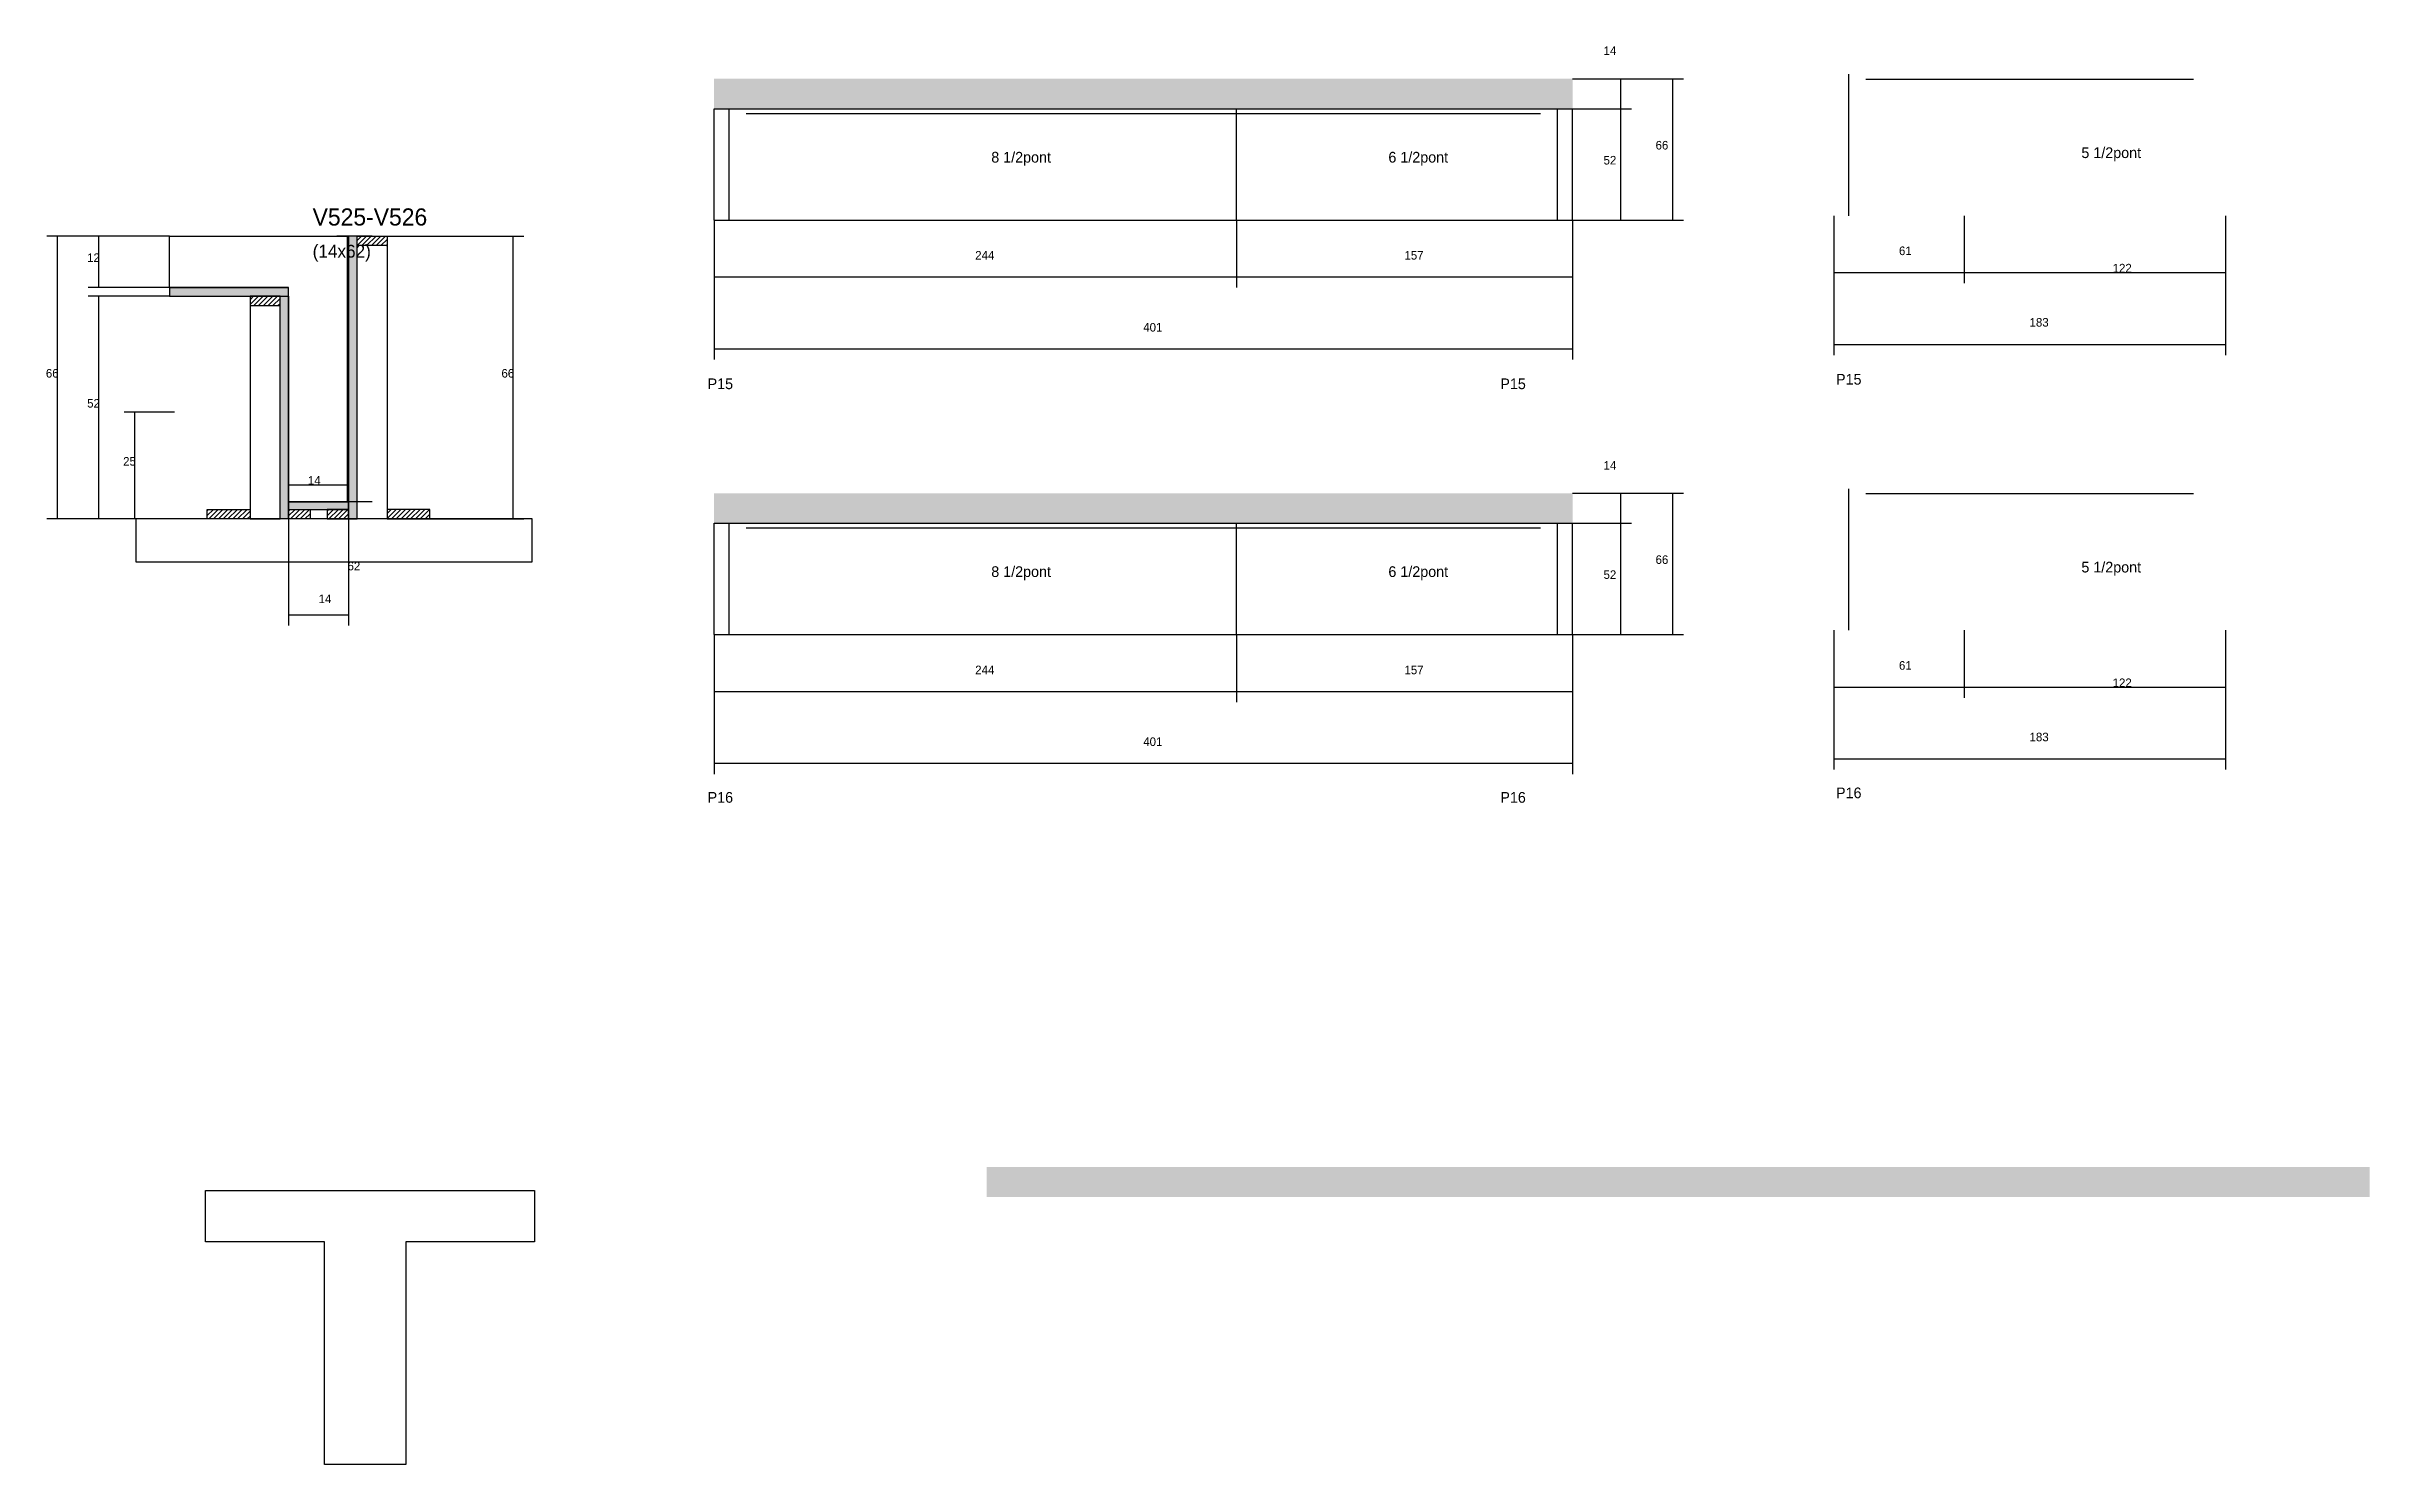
# Model space of a CAD drawing. Header units: metres. Extents: x 3323 to 4408, y -3827 to -3165.
import ezdxf

# ---------------------------------------------------------------- set-up
doc = ezdxf.new("R2010")
doc.units = ezdxf.units.M
for name, color, linetype in [('CONCRETO', 251, 'Continuous'), ('COTA', 4, 'Continuous'), ('Cota Seção (2x)', 4, 'Continuous'), ('Hachura', 253, 'Continuous'), ('Madeira', 126, 'Continuous'), ('NOMENCLATURA', 7, 'Continuous'), ('Painéis', 200, 'Continuous'), ('SARR_2.2x7', 40, 'Continuous'), ('Texto Seção', 7, 'Continuous')]:
    doc.layers.add(name, color=color, linetype=linetype)

msp = doc.modelspace()

# ---------------------------------------------------------------- hatches: boundary and pattern name
at = {"layer": 'COTA'}
h = msp.add_hatch(dxfattribs=at)
h.set_pattern_fill('AR-CONC', scale=0.03)
h.paths.add_polyline_path([(3635, -3180.1), (3635, -3194.1), (3635, -3194.1), (4036, -3194.1), (4036, -3194.1), (4036, -3180.1), (4036, -3180.1), (3635, -3180.1)])
h = msp.add_hatch(dxfattribs=at)
h.set_pattern_fill('AR-CONC', scale=0.03)
h.paths.add_polyline_path([(3635, -3373.6), (3635, -3387.6), (3635, -3387.6), (4036, -3387.6), (4036, -3387.6), (4036, -3373.6), (4036, -3373.6), (3635, -3373.6)])
h = msp.add_hatch(dxfattribs=at)
h.set_pattern_fill('AR-CONC', scale=0.03)
h.paths.add_polyline_path([(4408.3, -3702.2), (4408.3, -3688.2), (4408.3, -3688.2), (3762.3, -3688.2), (3762.3, -3688.2), (3762.3, -3702.2), (3762.3, -3702.2), (4408.3, -3702.2)])
at = {"layer": 'Hachura'}
h = msp.add_hatch(color=8, dxfattribs=at)
h.dxf.hatch_style = 1
h.paths.add_polyline_path([(3464.3, -3385.6), (3468.3, -3385.6), (3468.3, -3385.6), (3468.3, -3253.6), (3468.3, -3253.6), (3464.3, -3253.6), (3464.3, -3253.6), (3464.3, -3385.6)])
h = msp.add_hatch(dxfattribs=at)
h.set_pattern_fill('ANSI31', scale=0.5)
h.paths.add_polyline_path([(3468.3, -3258), (3468.3, -3253.6), (3468.3, -3253.6), (3482.3, -3253.6), (3482.3, -3253.6), (3482.3, -3258), (3482.3, -3258), (3468.3, -3258)])
h = msp.add_hatch(color=8, dxfattribs=at)
h.dxf.hatch_style = 1
h.paths.add_polyline_path([(3436.3, -3281.6), (3436.3, -3277.6), (3436.3, -3277.6), (3380.7, -3277.6), (3380.7, -3277.6), (3380.7, -3281.6), (3380.7, -3281.6), (3436.3, -3281.6)])
h = msp.add_hatch(dxfattribs=at)
h.set_pattern_fill('ANSI31', scale=0.5)
h.paths.add_polyline_path([(3432.3, -3286), (3432.3, -3281.6), (3432.3, -3281.6), (3418.3, -3281.6), (3418.3, -3281.6), (3418.3, -3286), (3418.3, -3286), (3432.3, -3286)])
h = msp.add_hatch(color=8, dxfattribs=at)
h.dxf.hatch_style = 1
h.paths.add_polyline_path([(3436.3, -3277.6), (3432.3, -3277.6), (3432.3, -3277.6), (3432.3, -3385.6), (3432.3, -3385.6), (3436.3, -3385.6), (3436.3, -3385.6), (3436.3, -3277.6)])
h = msp.add_hatch(dxfattribs=at)
h.set_pattern_fill('ANSI31', scale=0.5)
h.paths.add_polyline_path([(3398.3, -3385.6), (3398.3, -3381.2), (3398.3, -3381.2), (3418.3, -3381.2), (3418.3, -3381.2), (3418.3, -3385.6), (3418.3, -3385.6), (3398.3, -3385.6)])
h = msp.add_hatch(color=8, dxfattribs=at)
h.dxf.hatch_style = 1
h.paths.add_polyline_path([(3464.3, -3381.2), (3464.3, -3377.6), (3464.3, -3377.6), (3436.3, -3377.6), (3436.3, -3377.6), (3436.3, -3381.2), (3436.3, -3381.2), (3464.3, -3381.2)])
h = msp.add_hatch(dxfattribs=at)
h.set_pattern_fill('ANSI31', scale=0.5)
h.paths.add_polyline_path([(3436.3, -3385.6), (3436.3, -3381.2), (3436.3, -3381.2), (3446.3, -3381.2), (3446.3, -3381.2), (3446.3, -3385.6), (3446.3, -3385.6), (3436.3, -3385.6)])
h = msp.add_hatch(dxfattribs=at)
h.set_pattern_fill('ANSI31', scale=0.5)
h.paths.add_polyline_path([(3464.3, -3385.6), (3464.3, -3381.2), (3464.3, -3381.2), (3454.3, -3381.2), (3454.3, -3381.2), (3454.3, -3385.6), (3454.3, -3385.6), (3464.3, -3385.6)])
h = msp.add_hatch(dxfattribs=at)
h.set_pattern_fill('ANSI31', scale=0.5)
h.paths.add_polyline_path([(3502.3, -3385.6), (3502.3, -3381.2), (3502.3, -3381.2), (3482.3, -3381.2), (3482.3, -3381.2), (3482.3, -3385.6), (3482.3, -3385.6), (3502.3, -3385.6)])

# ---------------------------------------------------------------- linework, layer by layer
at = {"layer": 'CONCRETO'}
for points in [[(3380.7, -3277.6), (3380.7, -3253.6), (3464.3, -3253.6), (3464.3, -3281.6), (3464.3, -3281.6), (3464.3, -3377.6), (3436.3, -3377.6), (3436.3, -3277.6)], [(3397.5, -3723.1), (3397.5, -3699.1), (3551.1, -3699.1), (3551.1, -3723.1), (3491.1, -3723.1), (3491.1, -3827.1), (3453.1, -3827.1), (3453.1, -3723.1)]]:
    msp.add_lwpolyline(points, close=True, dxfattribs=at)
at = {"layer": 'COTA'}
for p, q in [((4036, -3180.1), (4063.6, -3180.1)), ((4036, -3180.1), (4087.9, -3180.1)), ((4058.6, -3194.1), (4058.6, -3180.1)), ((4082.9, -3246.1), (4082.9, -3180.1)), ((4036, -3194.1), (4063.6, -3194.1)), ((4036, -3194.1), (4063.6, -3194.1)), ((4058.6, -3246.1), (4058.6, -3194.1)), ((4158, -3244), (4158, -3275.5)), ((4158, -3244), (4158, -3309.1)), ((4219, -3244), (4219, -3275.5)), ((4219, -3244), (4219, -3275.5)), ((4341, -3244), (4341, -3275.5)), ((4341, -3244), (4341, -3309.1)), ((3380.7, -3253.6), (3323.4, -3253.6)), ((3328.4, -3385.6), (3328.4, -3253.6)), ((3380.7, -3253.6), (3342.7, -3253.6)), ((3347.7, -3277.6), (3347.7, -3253.6)), ((3482.3, -3253.6), (3546.2, -3253.6)), ((3541.2, -3385.6), (3541.2, -3253.6)), ((3635, -3246.1), (3635, -3277.6)), ((3635, -3246.1), (3635, -3311.2)), ((3879, -3246.1), (3879, -3277.6)), ((3879, -3246.1), (3879, -3277.6)), ((4036, -3246.1), (4036, -3311.2)), ((4036, -3246.1), (4087.9, -3246.1)), ((4036, -3246.1), (4036, -3277.6)), ((4036, -3246.1), (4063.6, -3246.1)), ((3635, -3272.6), (3879, -3272.6)), ((3879, -3272.6), (4036, -3272.6)), ((4158, -3270.5), (4219, -3270.5)), ((4219, -3270.5), (4341, -3270.5)), ((3380.7, -3277.6), (3342.7, -3277.6)), ((3380.7, -3281.6), (3342.7, -3281.6)), ((3347.7, -3385.6), (3347.7, -3281.6)), ((3635, -3306.2), (4036, -3306.2)), ((4158, -3304.1), (4341, -3304.1)), ((3383, -3335.7), (3359.5, -3335.7)), ((3364.5, -3385.6), (3364.5, -3335.7)), ((4036, -3373.6), (4063.6, -3373.6)), ((4036, -3373.6), (4087.9, -3373.6)), ((4058.6, -3387.6), (4058.6, -3373.6)), ((4082.9, -3439.6), (4082.9, -3373.6)), ((3402.7, -3385.6), (3323.4, -3385.6)), ((3402.7, -3385.6), (3342.7, -3385.6)), ((3383, -3385.6), (3359.5, -3385.6)), ((3436.3, -3385.6), (3436.3, -3435.4)), ((3464.3, -3385.6), (3464.3, -3435.4)), ((3497.9, -3385.6), (3546.2, -3385.6)), ((4036, -3387.6), (4063.6, -3387.6)), ((4036, -3387.6), (4063.6, -3387.6)), ((4058.6, -3439.6), (4058.6, -3387.6)), ((3436.3, -3430.4), (3464.3, -3430.4)), ((3635, -3439.6), (3635, -3471.2)), ((3635, -3439.6), (3635, -3504.7)), ((3879, -3439.6), (3879, -3471.2)), ((3879, -3439.6), (3879, -3471.2)), ((4036, -3439.6), (4036, -3504.7)), ((4036, -3439.6), (4087.9, -3439.6)), ((4036, -3439.6), (4036, -3471.2)), ((4036, -3439.6), (4063.6, -3439.6)), ((4158, -3437.5), (4158, -3469.1)), ((4158, -3437.5), (4158, -3502.6)), ((4219, -3437.5), (4219, -3469.1)), ((4219, -3437.5), (4219, -3469.1)), ((4341, -3437.5), (4341, -3469.1)), ((4341, -3437.5), (4341, -3502.6)), ((3635, -3466.2), (3879, -3466.2)), ((3879, -3466.2), (4036, -3466.2)), ((4158, -3464.1), (4219, -3464.1)), ((4219, -3464.1), (4341, -3464.1)), ((3635, -3499.7), (4036, -3499.7)), ((4158, -3497.6), (4341, -3497.6))]:
    msp.add_line(p, q, dxfattribs=at)
at = {"layer": 'Cota Seção (2x)'}
for p, q in [((3475.3, -3253.6), (3458.8, -3253.6)), ((3463.8, -3377.6), (3463.8, -3253.6)), ((3436.3, -3385.6), (3436.3, -3364.6)), ((3436.3, -3369.6), (3464.3, -3369.6)), ((3464.3, -3385.6), (3464.3, -3364.6)), ((3475.3, -3377.6), (3458.8, -3377.6))]:
    msp.add_line(p, q, dxfattribs=at)
at = {"layer": 'Madeira'}
for points in [[(3468.3, -3258), (3468.3, -3253.6), (3482.3, -3253.6), (3482.3, -3258)], [(3468.3, -3253.6), (3482.3, -3253.6), (3482.3, -3385.6), (3468.3, -3385.6)], [(3432.3, -3286), (3432.3, -3281.6), (3418.3, -3281.6), (3418.3, -3286)], [(3432.3, -3281.6), (3418.3, -3281.6), (3418.3, -3385.6), (3432.3, -3385.6)], [(3364.9, -3405.6), (3550.1, -3405.6), (3550.1, -3385.6), (3364.9, -3385.6)], [(3398.3, -3385.6), (3398.3, -3381.2), (3418.3, -3381.2), (3418.3, -3385.6)], [(3436.3, -3385.6), (3436.3, -3381.2), (3446.3, -3381.2), (3446.3, -3385.6)], [(3464.3, -3385.6), (3464.3, -3381.2), (3454.3, -3381.2), (3454.3, -3385.6)], [(3502.3, -3385.6), (3502.3, -3381.2), (3482.3, -3381.2), (3482.3, -3385.6)]]:
    msp.add_lwpolyline(points, close=True, dxfattribs=at)
at = {"layer": 'Painéis'}
for p, q in [((3635, -3194.1), (3879, -3194.1)), ((3635, -3246.1), (3635, -3194.1)), ((3879, -3194.1), (4036, -3194.1)), ((3879, -3246.1), (3879, -3194.1)), ((4036, -3246.1), (4036, -3194.1)), ((3635, -3246.1), (4036, -3246.1)), ((3380.7, -3277.6), (3436.3, -3277.6)), ((3436.3, -3377.6), (3464.3, -3377.6)), ((3635, -3387.6), (3879, -3387.6)), ((3635, -3439.6), (3635, -3387.6)), ((3879, -3387.6), (4036, -3387.6)), ((3879, -3439.6), (3879, -3387.6)), ((4036, -3439.6), (4036, -3387.6)), ((3635, -3439.6), (4036, -3439.6))]:
    msp.add_line(p, q, dxfattribs=at)
for points in [[(3468.3, -3253.6), (3464.3, -3253.6), (3464.3, -3385.6), (3468.3, -3385.6)], [(3436.3, -3281.6), (3436.3, -3277.6), (3380.7, -3277.6), (3380.7, -3281.6)], [(3432.3, -3281.6), (3436.3, -3281.6), (3436.3, -3385.6), (3432.3, -3385.6)], [(3464.3, -3381.2), (3464.3, -3377.6), (3436.3, -3377.6), (3436.3, -3381.2)]]:
    msp.add_lwpolyline(points, close=True, dxfattribs=at)
at = {"layer": 'SARR_2.2x7'}
for p, q in [((4165, -3244), (4165, -3178)), ((4173, -3180.2), (4219, -3180.2)), ((4219, -3180.2), (4326, -3180.2)), ((3642, -3246.1), (3642, -3194.1)), ((3650, -3196.3), (3879, -3196.3)), ((3879, -3196.3), (4021, -3196.3)), ((4029, -3246.1), (4029, -3194.1)), ((4165, -3437.5), (4165, -3371.5)), ((4173, -3373.7), (4219, -3373.7)), ((4219, -3373.7), (4326, -3373.7)), ((3642, -3439.6), (3642, -3387.6)), ((3650, -3389.8), (3879, -3389.8)), ((3879, -3389.8), (4021, -3389.8)), ((4029, -3439.6), (4029, -3387.6))]:
    msp.add_line(p, q, dxfattribs=at)

# ---------------------------------------------------------------- texts
at = {"layer": 'COTA'}
for s, p in [('14', (4050.5, -3169)), ('66', (4074.8, -3213.1)), ('52', (4050.5, -3220.1)), ('12', (3342.2, -3265.6)), ('244', (3757, -3264.5)), ('157', (3957.5, -3264.5)), ('61', (4188.5, -3262.4)), ('122', (4288.3, -3270.5)), ('401', (3835.5, -3298.1)), ('183', (4249.5, -3295.8)), ('66', (3322.9, -3319.6)), ('66', (3535.7, -3319.6)), ('52', (3342.2, -3333.6)), ('25', (3359, -3360.7)), ('14', (4050.5, -3362.6)), ('66', (4074.8, -3406.6)), ('52', (4050.5, -3413.6)), ('14', (3450.3, -3424.9)), ('244', (3757, -3458.1)), ('157', (3957.5, -3458.1)), ('61', (4188.5, -3456)), ('122', (4288.3, -3464.1)), ('401', (3835.5, -3491.6)), ('183', (4249.5, -3489.4))]:
    msp.add_text(s, height=4, dxfattribs=at).set_placement(p)
at = {"layer": 'Cota Seção (2x)'}
for s, p in [('14', (3445.3, -3369.6)), ('62', (3463.8, -3409.6))]:
    msp.add_text(s, height=4, dxfattribs=at).set_placement(p)
at = {"layer": 'NOMENCLATURA'}
for s, p in [('5 1/2pont', (4273.7, -3217.1)), ('8 1/2pont', (3764.5, -3219.2)), ('6 1/2pont', (3950, -3219.2)), ('P15', (3632, -3325)), ('P15', (4002.3, -3325)), ('P15', (4159.1, -3322.9)), ('5 1/2pont', (4273.7, -3410.6)), ('8 1/2pont', (3764.5, -3412.7)), ('6 1/2pont', (3950, -3412.7)), ('P16', (3632, -3518.1)), ('P16', (4002.3, -3518.1)), ('P16', (4159.1, -3516))]:
    msp.add_text(s, height=5, dxfattribs=at).set_placement(p)
at = {"layer": 'Texto Seção'}
for s, height, p in [('V525-V526', 8, (3447.5, -3248.6)), ('(14x62)', 6, (3447.5, -3263.6))]:
    msp.add_text(s, height=height, dxfattribs=at).set_placement(p)

doc.saveas('drawing.dxf')
